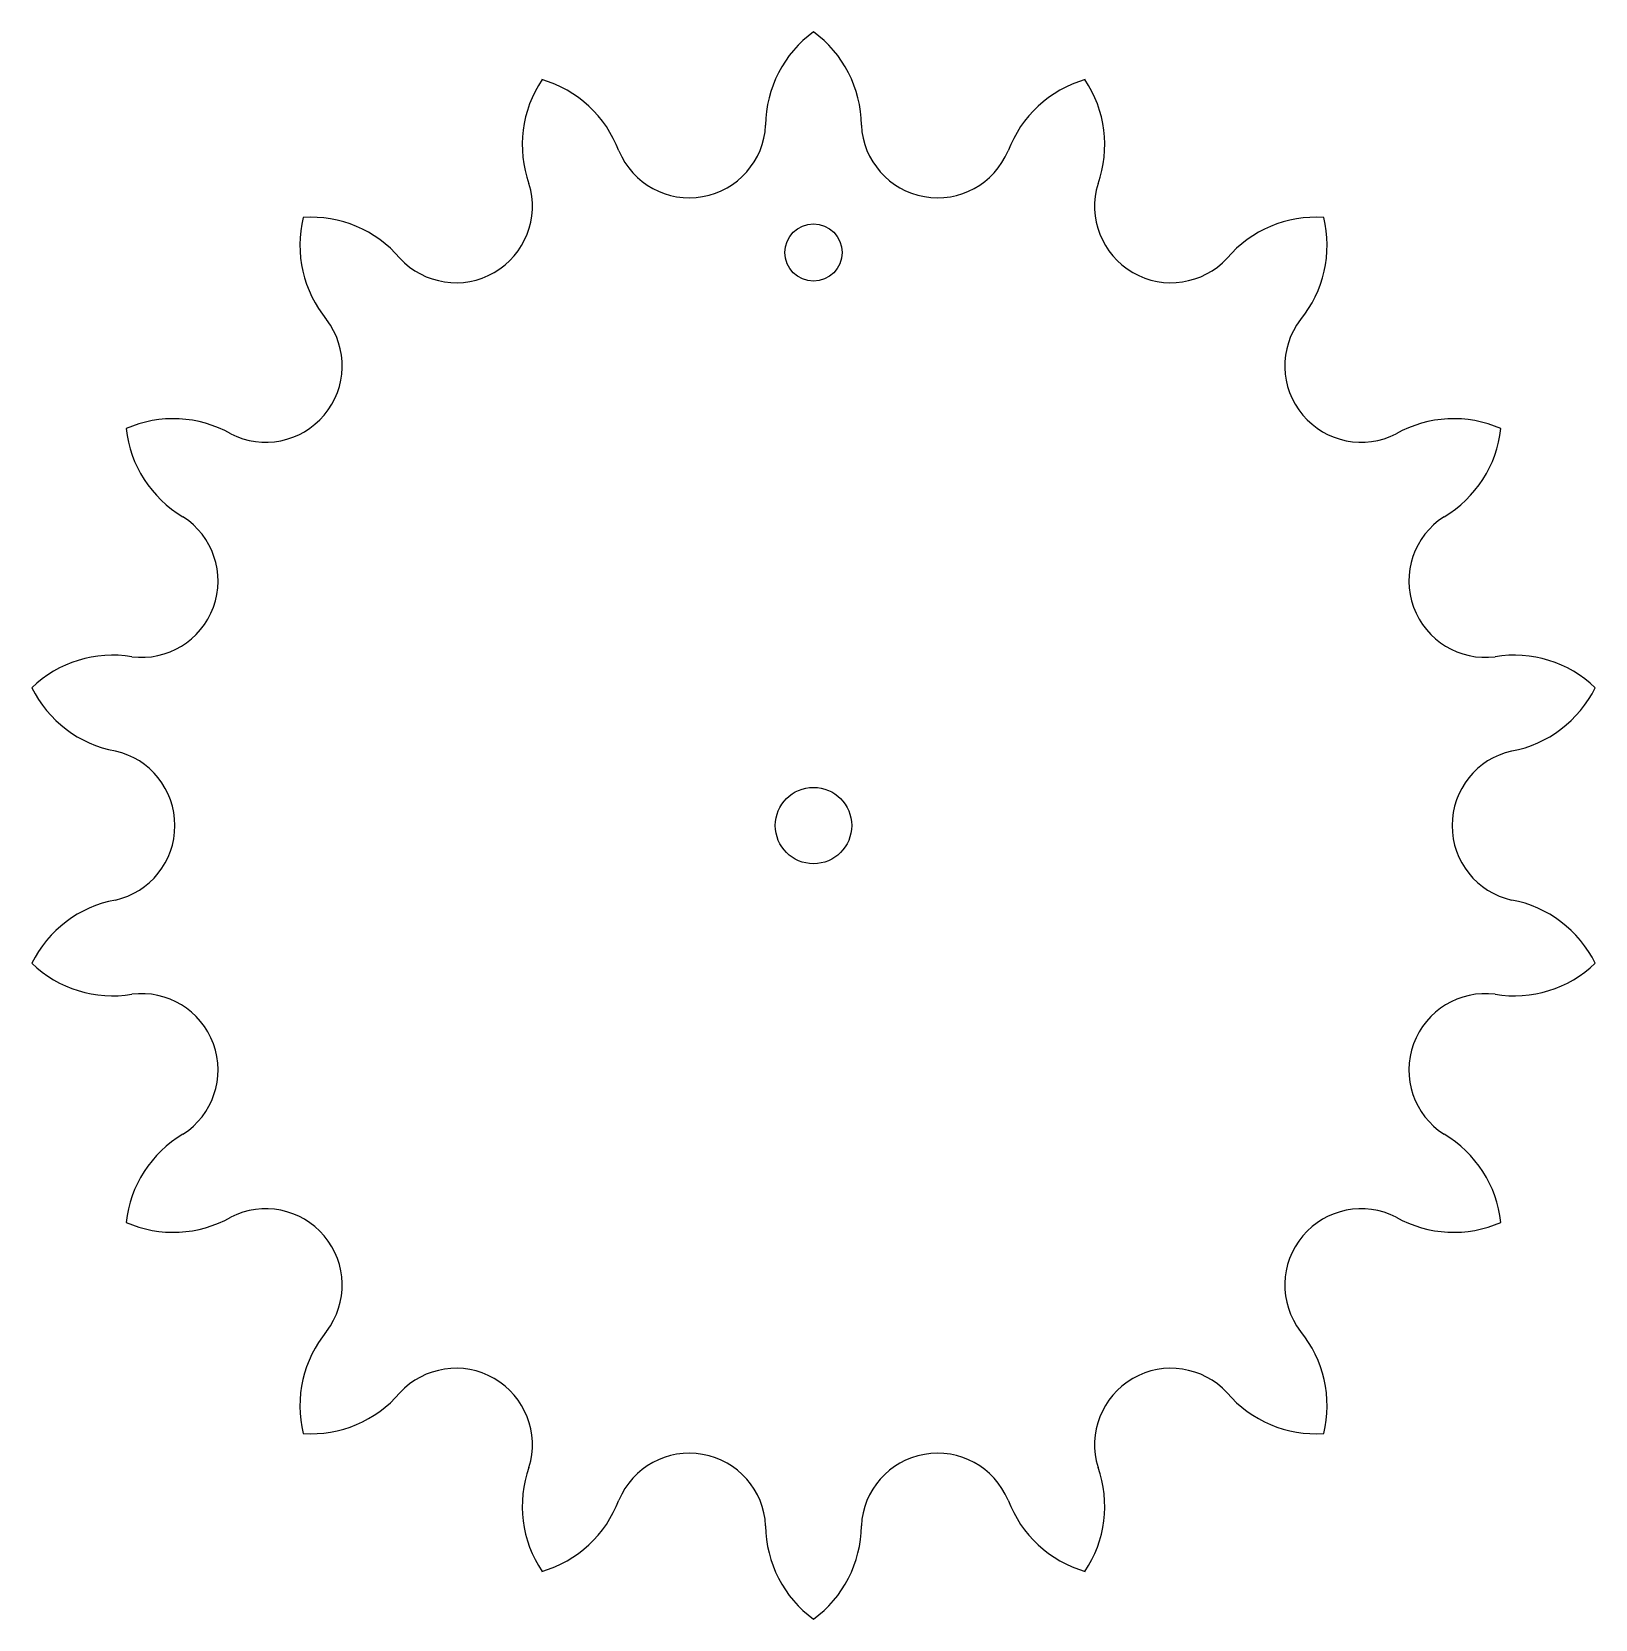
# Model space of a CAD drawing. Header units: millimetres. Extents: x -208 to -44, y 64 to 230.
import ezdxf

# ---------------------------------------------------------------- set-up
doc = ezdxf.new("R2010")
doc.units = ezdxf.units.MM
doc.layers.get('0').update_dxf_attribs({"linetype": 'CONTINUOUS'})

msp = doc.modelspace()

# ---------------------------------------------------------------- linework, layer by layer
for centre, radius in [((-126.3, 207.37), 3), ((-126.3, 147.37), 4)]:
    msp.add_circle(centre, radius)
for centre, radius, start, end in [((-119.05, 220.6), 12.26, 126.2544, 179.4613), ((-133.55, 220.6), 12.26, 0.5387, 53.7456), ((-144.53, 218.66), 12.26, 146.2544, 199.4613), ((-158.16, 213.71), 12.26, 20.5387, 73.7456), ((-94.44, 213.71), 12.26, 106.2544, 159.4613), ((-108.07, 218.66), 12.26, -19.4613, 33.7456), ((-139.3, 221.1), 8, 202.7576, 357.2424), ((-113.3, 221.1), 8, 182.7576, 337.2424), ((-163.73, 212.21), 8, -137.2424, 17.2424), ((-88.87, 212.21), 8, 162.7576, 317.2424), ((-167.81, 208.13), 12.26, 166.2544, 219.4613), ((-178.92, 198.81), 12.26, 40.5387, 93.7456), ((-73.68, 198.81), 12.26, 86.2544, 139.4613), ((-84.78, 208.13), 12.26, -39.4613, 13.7456), ((-183.65, 195.5), 8, -117.2424, 37.2424), ((-68.95, 195.5), 8, 142.7576, 297.2424), ((-193.34, 177.71), 12.26, 60.5387, 113.7456), ((-59.26, 177.71), 12.26, 66.2544, 119.4613), ((-186.09, 190.27), 12.26, 186.2544, 239.4613), ((-66.51, 190.27), 12.26, 300.5387, 353.7456), ((-196.65, 172.98), 8, -97.2424, 57.2424), ((-55.95, 172.98), 8, 122.7576, 277.2424), ((-199.67, 152.95), 12.26, 80.5387, 133.7456), ((-52.93, 152.95), 12.26, 46.2544, 99.4613), ((-197.15, 167.23), 12.26, 206.2544, 259.4613), ((-55.44, 167.23), 12.26, 280.5387, 333.7456), ((-201.16, 147.37), 8, -77.2424, 77.2424), ((-51.44, 147.37), 8, 102.7576, 257.2424), ((-197.15, 127.52), 12.26, 100.5387, 153.7456), ((-55.44, 127.52), 12.26, 26.2544, 79.4613), ((-199.67, 141.8), 12.26, 226.2544, 279.4613), ((-52.93, 141.8), 12.26, 260.5387, 313.7456), ((-196.65, 121.77), 8, -57.2424, 97.2424), ((-55.95, 121.77), 8, 82.7576, 237.2424), ((-186.09, 104.48), 12.26, 120.5387, 173.7456), ((-66.51, 104.48), 12.26, 6.2544, 59.4613), ((-183.65, 99.25), 8, -37.2424, 117.2424), ((-68.95, 99.25), 8, 62.7576, 217.2424), ((-193.34, 117.04), 12.26, 246.2544, 299.4613), ((-59.26, 117.04), 12.26, 240.5387, 293.7456), ((-167.81, 86.62), 12.26, 140.5387, 193.7456), ((-84.78, 86.62), 12.26, -13.7456, 39.4613), ((-163.73, 82.54), 8, -17.2424, 137.2424), ((-88.87, 82.54), 8, 42.7576, 197.2424), ((-178.92, 95.94), 12.26, 266.2544, 319.4613), ((-73.68, 95.94), 12.26, 220.5387, 273.7456), ((-139.3, 73.65), 8, 2.7576, 157.2424), ((-113.3, 73.65), 8, 22.7576, 177.2424), ((-144.53, 76.08), 12.26, 160.5387, 213.7456), ((-108.07, 76.08), 12.26, -33.7456, 19.4613), ((-158.16, 81.04), 12.26, 286.2544, 339.4613), ((-94.44, 81.04), 12.26, 200.5387, 253.7456), ((-119.05, 74.15), 12.26, 180.5387, 233.7456), ((-133.55, 74.15), 12.26, 306.2544, 359.4613)]:
    msp.add_arc(centre, radius, start, end)

doc.saveas('drawing.dxf')
